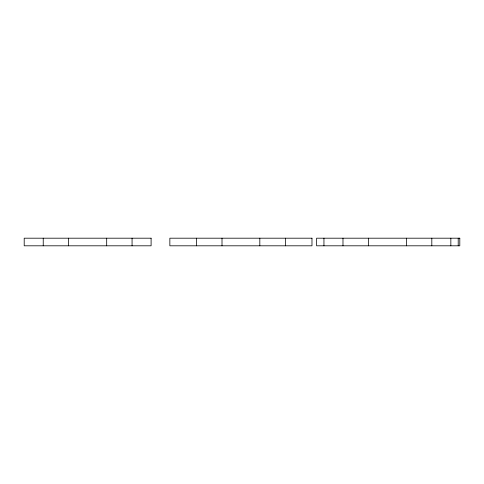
<?xml version="1.0" encoding="UTF-8"?>
<svg xmlns="http://www.w3.org/2000/svg" width="484" height="484" viewBox="0 0 484 484"><rect width="100%" height="100%" fill="white"/><g stroke="black" fill="none" stroke-linecap="round" stroke-linejoin="round"><path stroke-width="0.73" d="M458.209 238.195L458.209 245.805M450.846 238.195L450.846 245.805M431.813 238.195L431.813 245.805M406.433 238.195L406.433 245.805M368.36 238.195L368.36 245.805M342.981 238.195L342.981 245.805M323.947 238.195L323.947 245.805M285.457 238.195L285.457 245.805M259.823 238.195L259.823 245.805M222.005 238.195L222.005 245.805M196.371 238.195L196.371 245.805M132.065 238.195L132.065 245.805M106.686 238.195L106.686 245.805M68.613 238.195L68.613 245.805M43.233 238.195L43.233 245.805M151.099 238.195L24.2 238.195L24.2 245.805L151.099 245.805L151.099 238.195M311.98 238.195L169.854 238.195L169.854 245.805L311.98 245.805L311.98 238.195M459.8 238.195L316.59 238.195L316.59 245.805L459.8 245.805L459.8 238.195"/></g></svg>
